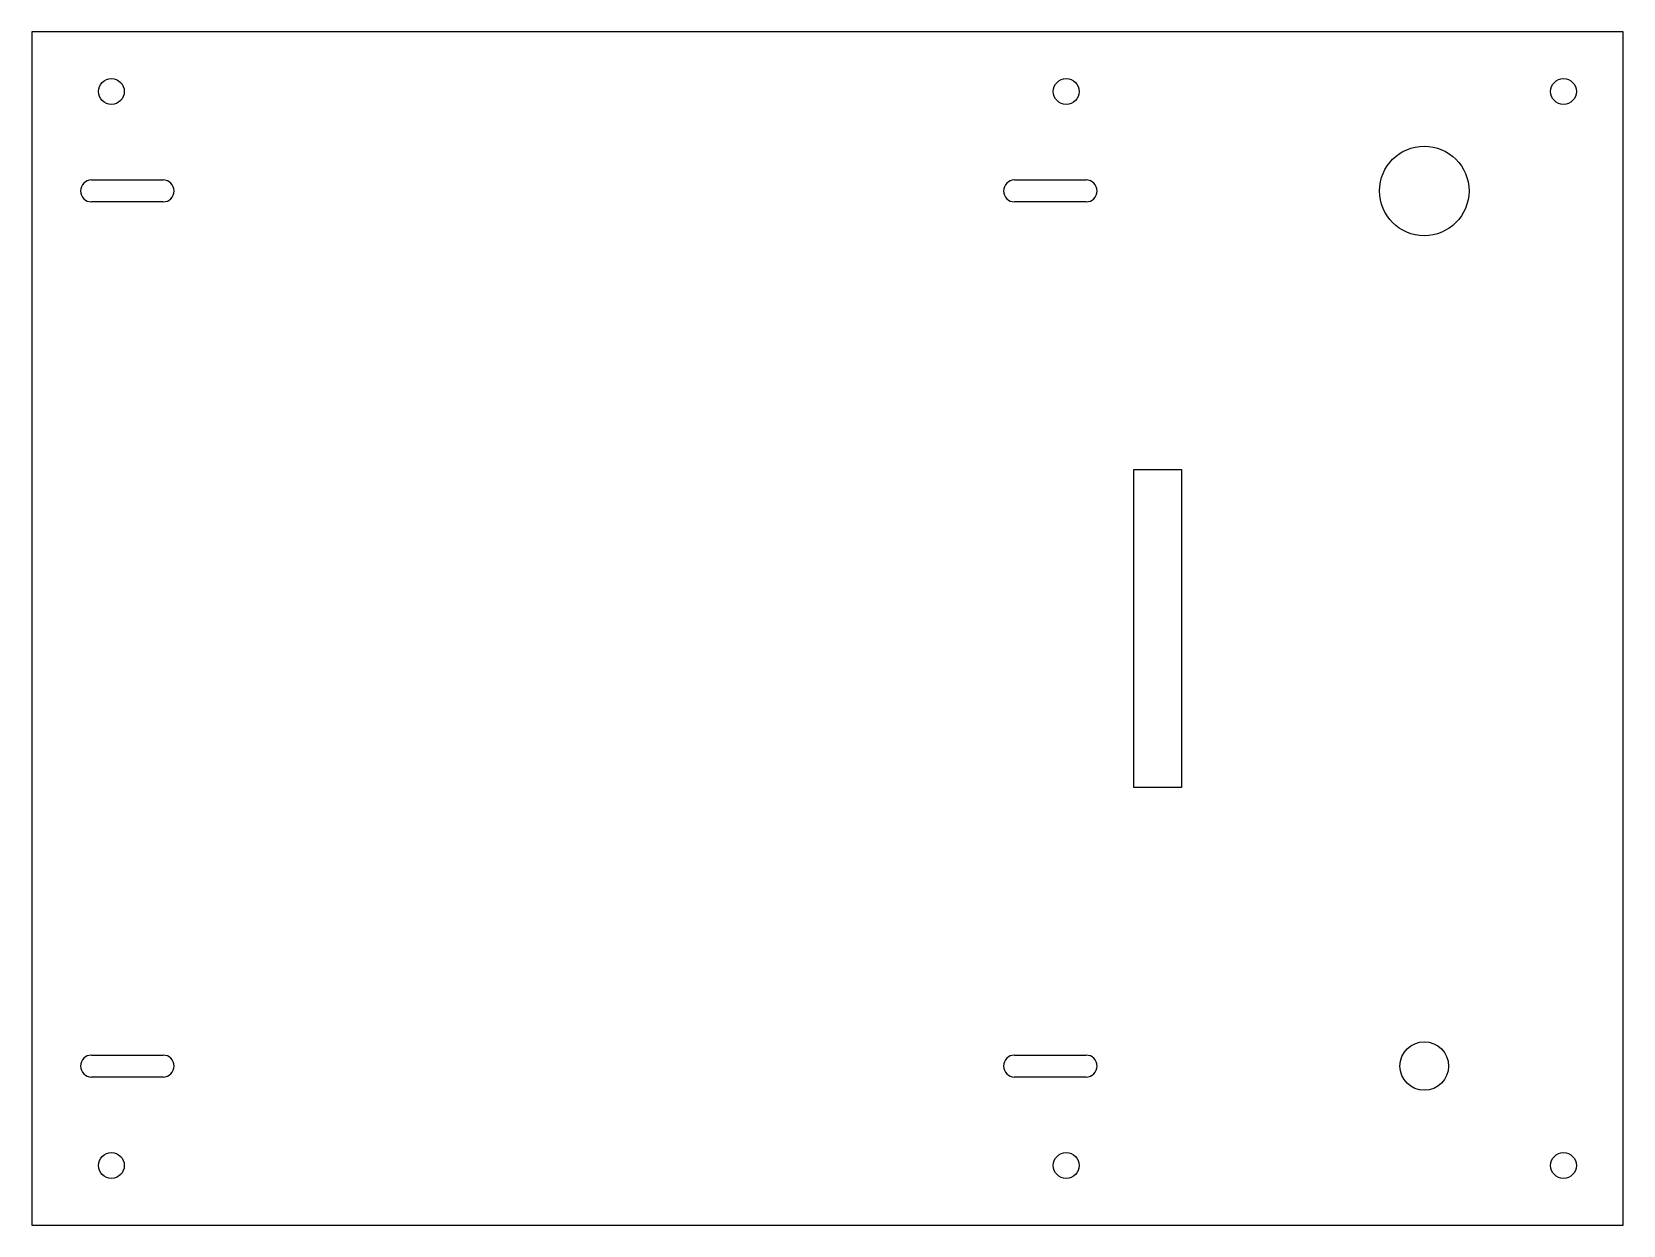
# Model space of a CAD drawing. Header units: millimetres. Extents: x -200 to 200, y -150 to 150.
import ezdxf

# ---------------------------------------------------------------- set-up
doc = ezdxf.new("R2010")
doc.units = ezdxf.units.MM

msp = doc.modelspace()

# ---------------------------------------------------------------- linework, layer by layer
for p, q in [((200, 150), (-200, 150)), ((-200, 150), (-200, -150)), ((200, -150), (200, 150)), ((-185, 112.75), (-167, 112.75)), ((47, 112.75), (65, 112.75)), ((-167, 107.25), (-185, 107.25)), ((65, 107.25), (47, 107.25)), ((77, -40), (77, 40)), ((77, 40), (89, 40)), ((89, 40), (89, -40)), ((89, -40), (77, -40)), ((-185, -107.25), (-167, -107.25)), ((47, -107.25), (65, -107.25)), ((-167, -112.75), (-185, -112.75)), ((65, -112.75), (47, -112.75)), ((-200, -150), (200, -150))]:
    msp.add_line(p, q)
for centre, radius in [((-180, 135), 3.25), ((60, 135), 3.25), ((185, 135), 3.25), ((150, 110), 11.25), ((150, -110), 6.1), ((-180, -135), 3.25), ((60, -135), 3.25), ((185, -135), 3.25)]:
    msp.add_circle(centre, radius)
for centre, start, end in [((-185, 110), 90, 270), ((-167, 110), -90, 90), ((47, 110), 90, 270), ((65, 110), -90, 90), ((-185, -110), 90, 270), ((-167, -110), -90, 90), ((47, -110), 90, 270), ((65, -110), -90, 90)]:
    msp.add_arc(centre, 2.75, start, end)

doc.saveas('drawing.dxf')
